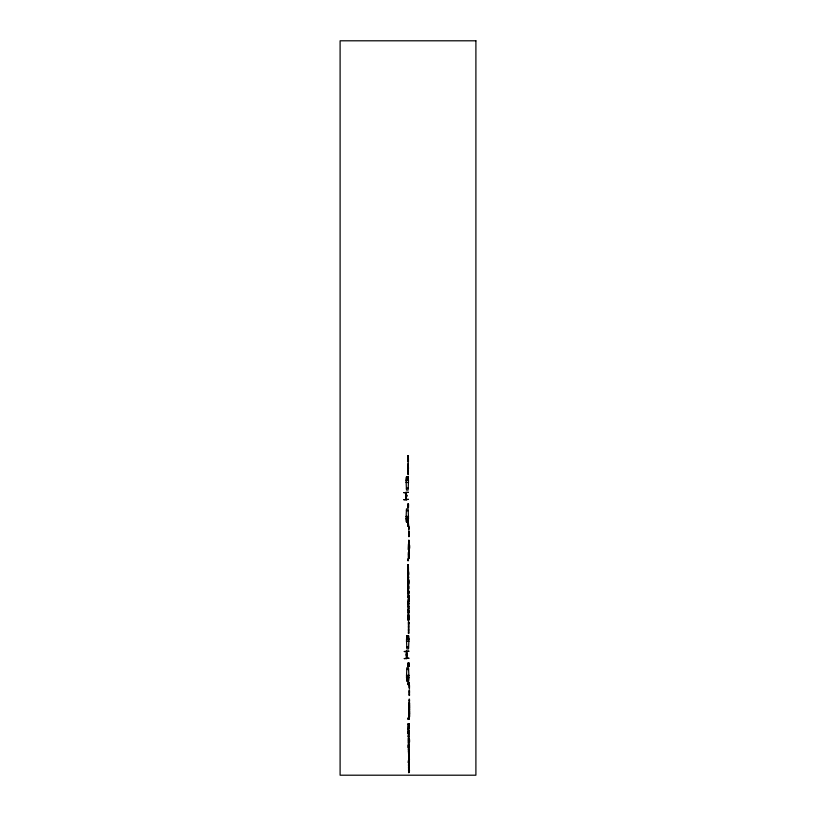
<?xml version="1.0" encoding="UTF-8"?>
<svg xmlns="http://www.w3.org/2000/svg" width="816" height="816" viewBox="0 0 816 816"><rect width="100%" height="100%" fill="white"/><g stroke="black" fill="none" stroke-linecap="round" stroke-linejoin="round"><path stroke-width="1.22" d="M406.388 499.739L406.337 492.691M406.796 658.594L406.796 651.188M408.602 594.364L408.102 591.447L408.785 591.447L408.847 592.732M408.49 751.801L408.5 750.302L409.193 750.302L409.193 751.801L408.5 751.801L409.204 751.822L408.561 751.822C408.898 748.792 409.479 753.28 408.775 750.577M407.939 464.437L408.459 463.253M407.939 465.865L408.194 464.896M407.939 467.333L408.459 466.15M407.939 468.761L408.459 467.578L408.459 468.761L407.939 467.578L408.469 467.731M407.939 470.353L408.459 469.169M407.939 471.781L408.459 470.597M407.939 473.249L408.459 472.066M407.939 474.677L408.459 473.494M406.429 496.322L406.429 495.587M407.255 518.242L407.776 517.058M408.653 527.881L409.173 526.697M408.653 529.309L409.173 528.125M408.653 532.338L409.173 531.155L409.173 532.338L408.653 531.155L409.183 531.308M408.653 533.766L409.173 532.583M408.653 535.235L409.173 534.052M408.653 536.663L409.173 535.48M408.653 541.518L409.173 540.335L409.173 541.518L408.653 540.335L409.183 540.488M408.653 542.946L409.173 541.763M408.653 551.483L409.173 550.29M408.347 623.291L408.867 622.108L408.867 623.291L408.347 622.108L408.877 622.261M408.347 624.719L408.867 623.536M408.347 626.188L408.867 625.005M408.347 627.616L408.867 626.433M408.347 629.207L408.867 628.024M408.347 630.635L408.867 629.452M408.347 632.104L408.867 630.921M408.347 633.532L408.867 632.349M407.663 677.096L408.184 675.913M409.061 686.735L409.581 685.552M409.061 688.163L409.581 686.98M409.061 691.193L409.581 690.01M409.061 692.621L409.581 691.438M409.061 694.09L409.581 692.906M409.061 695.518L409.581 694.334M409.061 700.373L409.581 699.19M409.061 701.801L409.581 700.618M409.061 710.338L409.581 709.145L409.581 710.338L409.061 709.145L409.591 709.298M408.163 592.967L408.796 592.967L408.102 592.946L408.265 591.824C409.397 590.509 408.296 594.915 408.612 591.824L408.806 591.447M409.051 751.587L409.214 750.302M408.398 591.855L408.857 592.6L408.265 592.579M408.796 750.71L409.265 751.454L408.673 751.424M407.735 456.083L408.459 455.92L407.735 455.92L407.878 461.825L407.878 455.92M407.735 456.94L408.459 456.878L407.735 457.266M407.735 458.123L408.459 458.062L407.735 458.449M407.735 458.286L408.459 458.286M407.735 459.306L408.459 459.235L407.735 459.622M407.827 460.418L408.459 460.867L407.735 460.805M407.735 460.489L408.357 460.489M407.827 461.601L408.459 461.825L408.357 455.92M407.735 461.662L408.357 461.662M406.46 477.023L408.122 477.023M406.46 477.431L408.122 477.431M406.46 477.717L408.122 477.646M406.46 477.921L408.122 477.85M406.46 478.064L408.122 478.064M406.46 478.125L408.122 478.125M406.46 478.339L408.122 478.339M406.46 478.472L408.122 478.543M406.46 478.686L408.122 478.686M406.46 478.89L408.122 478.89M408.122 478.961L406.46 479.104L408.122 479.165M406.46 479.38L408.122 479.308M406.46 479.512L408.122 479.584M406.46 479.788L408.122 479.788M406.46 479.93L408.122 479.93M406.123 480.481L406.46 476.809L408.122 476.809L408.459 480.481M406.123 482.134L406.46 490.069L408.122 490.069L408.459 482.134M406.46 488.274L408.122 488.274M406.46 488.437L408.122 488.437M407.735 504.217L408.51 504.155L408.459 507.583L407.735 507.521L407.735 504.155L407.878 507.583M407.776 504.39L408.408 504.39M407.878 504.482L408.51 504.482M407.735 504.951L408.459 504.951M407.735 505.073L408.459 505.012M407.878 505.257L408.408 505.257M407.776 505.634L408.51 505.543M407.735 505.808L408.459 505.808M407.735 505.869L408.51 505.869M407.878 506.195L408.51 506.195M407.735 506.797L408.459 506.665M407.878 507.256L408.51 507.256M407.776 507.348L408.408 507.348M406.46 510.5L408.122 510.5M406.46 510.653L408.122 510.653M406.46 516.528L408.122 516.528M406.123 516.793L406.46 508.868L408.122 508.868L408.459 516.793M406.123 518.456L406.46 522.118L408.122 522.046M408.459 518.456L408.122 522.118M406.46 518.996L408.122 518.925M406.46 519.139L408.122 519.139M406.46 519.343L408.122 519.343M406.46 519.415L408.122 519.415M406.46 519.619L408.122 519.619M406.46 519.761L408.122 519.833M406.46 519.965L408.122 520.037M406.46 520.18L408.122 520.241M406.46 520.384L408.122 520.384M406.46 520.588L408.122 520.455M406.46 520.659L408.122 520.659M406.46 520.802L408.122 520.802M406.46 521.006L408.122 521.077M406.46 521.22L408.122 521.22M406.46 521.281L408.122 521.281M406.46 521.495L408.122 521.495M406.46 521.699L408.122 521.699M406.46 521.842L408.122 521.903M407.837 524.617L408.561 524.555M407.827 524.749L408.479 524.759M407.827 525.412L408.561 525.412L407.837 525.351L407.98 526.055M408.398 525.575L408.235 524.698M408.561 526.055L407.898 526.055L407.837 523.331L408.479 523.331L408.561 526.055L408.479 525.351M408.439 544.027L409.071 544.027M408.541 544.099C410.05 542.701 410.224 550.943 408.439 549.617M408.439 544.884L409.173 544.823L408.541 545.272M408.439 545.21L409.071 545.21M408.439 546.067L409.173 546.006L408.541 546.455M408.439 546.394L409.071 546.394M408.439 547.25L409.173 547.189L408.541 547.638M408.439 547.577L409.071 547.577M408.439 548.434L409.173 548.821L408.439 548.75M408.439 552.422L409.173 552.259L408.439 552.259L408.439 558.164L409.173 558.164L408.541 557.94M408.541 553.217L409.173 553.666L408.439 553.605M408.439 553.279L409.071 553.279M408.541 554.401L409.173 554.849L408.439 554.788M408.439 554.462L409.071 554.462M408.439 554.625L409.173 554.625M408.541 555.584L409.173 556.033L408.439 555.971M408.439 555.645L409.071 555.645M408.541 556.757L409.173 556.757L408.541 557.216M408.439 556.828L409.071 556.828M408.439 557.144L409.173 556.991M407.816 559.154L408.439 559.154L408.439 560.623L407.816 560.623M407.827 559.276L408.337 559.225M407.827 559.725L408.337 559.725M407.816 560.5L408.439 560.5M407.816 564.825L408.439 564.825M407.827 565.396L408.337 565.396M408.439 566.171L407.816 566.294L407.888 564.743L408.439 564.743L408.337 566.294M408.439 566.814L407.816 566.702L407.816 568.772L408.541 568.772L407.816 568.711M407.816 567.977L408.541 567.977M407.878 568.109L408.214 568.63M407.653 569.629L408.541 569.629L408.286 570.649L408.347 569.476L407.653 569.476L407.796 570.496M407.653 570.496L408.541 570.425M407.816 571.7L408.592 571.628L408.541 575.066L407.816 575.005L407.816 571.628M407.857 571.863L408.49 571.863M407.959 571.955L408.592 571.955M408.541 572.424L407.816 572.424L408.541 572.557M407.959 572.73L408.49 572.73M407.857 573.118L408.592 573.016M407.816 573.281L408.541 573.281M407.816 573.413L408.592 573.352M407.857 573.587L408.592 573.679M407.816 574.138L408.541 574.138M407.816 574.27L408.541 574.209M407.857 574.831L408.592 574.739M407.816 575.066L408.592 575.066M407.908 579.136C409.693 577.81 409.52 586.051 408.01 584.654M407.908 579.992L408.643 580.38L407.908 580.319M408.01 581.114L408.643 581.563L407.908 581.502M407.908 581.176L408.541 581.176M408.01 582.298L408.643 582.746L407.908 582.685M407.908 582.359L408.541 582.359M408.01 583.471L408.643 583.93L407.908 583.858M407.908 583.542L408.541 583.542M407.908 584.725L408.541 584.725M408.643 585.715L407.908 585.643L407.908 589.081L408.643 589.081L408.643 585.643M407.908 586.51L408.643 586.51M407.908 586.571L408.643 586.571M407.908 590.111L408.541 590.111M408.01 590.182C409.02 589.285 409 591.835 407.908 590.978M408.265 591.824L408.785 591.763M408.643 592.487L408.367 591.763M408.337 593.201L408.102 591.447M408.112 593.803L408.918 593.742M408.194 593.966L408.724 593.966M408.918 595.588L408.296 595.588L408.755 596.312M408.337 596.037L408.296 596.119M408.194 596.374L408.918 596.312M408.296 596.761L408.918 596.761M408.194 597.557L408.918 597.496M408.918 597.72L408.918 595.354L408.194 595.354L408.194 597.72L408.337 595.517M408.296 599.587L409.03 599.525L409.03 601.025L408.367 601.025L408.296 598.301L408.938 598.301L408.867 601.025M408.296 599.719L408.938 599.729M408.296 600.321L409.03 600.321M408.296 600.382L409.03 601.025M408.031 601.749L408.643 601.749M408.01 602.81L408.745 602.84M408.01 603.034L408.745 603.187M408.01 603.707L408.745 603.636M408.082 604.35L408.745 604.35L408.643 601.627L408.01 601.627L408.082 604.35L408.082 603.636M408.112 605.258L408.745 605.258L408.745 607.339M408.112 606.451L408.745 606.39M408.112 606.543L408.847 606.543M408.112 607.277L408.847 607.339L408.112 607.339L408.255 605.258M408.112 608.94L408.847 608.879M408.847 609.521L408.153 609.521L408.153 610.705L408.979 610.705L408.398 610.48M408.153 609.685L408.694 609.746M408.173 610.541L408.785 610.623M408.153 611.235L409.04 611.235L408.785 612.031M408.255 612.031L409.04 612.031M408.153 612.092L408.785 612.092M408.153 612.724L408.785 612.724M408.153 613.591C410.315 613.703 407.378 611.408 408.296 613.591M408.133 614.938L408.765 614.938M408.235 614.999L408.867 614.774L408.133 614.774L408.275 620.517M408.133 615.794L408.867 615.733L408.235 616.182M408.133 616.121L408.765 616.121M408.133 616.978L408.867 616.916L408.235 617.365M408.133 617.141L408.867 617.141M408.133 617.294L408.765 617.294M408.133 618.161L408.867 618.548L408.235 618.548L408.275 614.774M408.133 618.477L408.765 618.477M408.133 619.334L408.867 619.273L408.235 619.721M408.133 619.66L408.765 619.66M408.133 620.517L408.867 620.68L408.765 614.774M406.531 639.326L406.868 635.664L408.53 635.664L408.867 639.326M406.868 635.735L408.53 635.735M406.868 635.939L408.53 635.878M406.868 636.082L408.53 636.082M406.868 636.286L408.53 636.358M406.868 636.5L408.53 636.5M406.868 636.562L408.53 636.704L406.868 636.776M406.868 636.98L408.53 636.919M406.868 637.194L408.53 637.194M406.868 637.327L408.53 637.327L406.868 637.541M406.868 637.602L408.53 637.602M406.868 637.745L408.53 637.745M406.868 637.949L408.53 638.02M406.868 638.163L408.53 638.234M406.868 638.367L408.53 638.367L406.868 638.581M406.868 638.642L408.53 638.642M406.868 638.785L408.53 638.785M406.531 640.988L406.868 648.914L408.53 648.914L408.867 640.988M406.868 641.254L408.53 641.254M406.868 647.129L408.53 647.129M406.868 647.282L408.53 647.282M407.164 654.534L406.705 655.421L407.164 654.442L407.164 655.177M408.918 663.01L408.133 663.01L408.133 666.437M408.133 663.071L408.867 663.071M408.184 663.245L408.918 663.337M408.133 663.796L408.867 663.867L408.133 663.928M408.286 664.112L408.816 664.112M408.326 664.397L408.918 664.397M408.184 664.489L408.816 664.489M408.133 664.663L408.918 664.724L408.133 664.785M408.184 664.958L408.918 665.05M408.133 665.519L408.867 665.519M408.133 665.642L408.867 665.642M408.286 666.111L408.918 666.111M408.184 666.203L408.816 666.203M408.133 666.376L408.918 666.437L408.816 663.01L408.704 666.437M406.868 669.344L408.53 669.344M406.868 669.508L408.53 669.508M406.531 675.648L406.868 667.712L408.53 667.712L408.867 675.648M406.531 677.3L406.868 680.972L408.53 680.972L408.867 677.3M406.868 677.78L408.53 677.78M406.868 678.269L408.53 678.269M406.868 678.473L408.53 678.402M406.868 678.677L408.53 678.677M406.868 678.82L408.53 678.82M406.868 678.892L408.53 679.034L406.868 679.096M406.868 679.238L408.53 679.238M406.868 679.442L408.53 679.514M406.868 679.657L408.53 679.718M406.868 679.861L408.53 679.861M406.868 679.932L408.53 679.932M406.868 680.065L408.53 680.136M406.868 680.35L408.53 680.35M406.868 680.554L408.53 680.483M406.868 680.697L408.53 680.697L406.868 680.901M408.245 683.38L408.969 683.41L408.969 684.91L408.235 684.267L408.245 682.186L408.877 682.186L408.5 684.644M408.265 682.309L408.867 682.309M408.867 682.931L408.469 682.278M408.235 683.604L408.877 683.614M408.235 684.267L408.969 684.206M408.5 684.43L408.714 682.186M409.479 702.719L409.581 708.625M408.847 702.882L409.581 702.953M408.949 703.678L409.581 703.678M408.847 703.739L409.479 703.739M408.847 704.065L409.581 704.126M408.949 704.861L409.581 704.861M408.847 704.922L409.479 704.922M408.847 705.248L409.581 705.31M408.847 706.432L409.581 706.493M408.847 707.605L409.581 707.676M408.949 708.4L409.581 708.4M408.847 708.472L409.479 708.472M408.847 711.277L409.581 711.338M408.847 712.133L409.581 712.072M408.847 712.46L409.581 712.521M408.847 713.317L409.581 713.255M408.847 713.48L409.581 713.48M408.847 713.643L409.581 713.704M408.847 714.5L409.581 714.428M408.847 714.816L409.581 714.887M408.847 715.683L409.581 715.612M408.847 715.999L409.581 716.071M408.847 716.856L409.581 716.795M409.479 717.019L409.581 711.113L408.847 711.113L408.989 716.856M408.214 719.477L408.214 717.927L408.847 717.927L408.847 719.477M408.214 718.009L408.847 718.009M408.235 718.58L408.745 718.58M408.214 719.355L408.847 719.355M408.235 723.802L408.745 723.751M408.235 724.251L408.745 724.251M408.214 725.026L408.847 725.026M408.847 725.669L408.357 727.627M408.214 726.74L408.949 726.77M408.214 726.832L408.949 726.832M408.286 727.433L408.612 726.913M408.949 727.566L408.214 727.627L408.214 725.546L408.847 725.546L408.847 727.627M408.061 728.484L408.949 728.484L408.694 729.28M408.949 728.678L408.163 728.555L408.061 729.504L408.061 728.321L408.745 728.484M408.061 729.341L408.949 729.28M408.265 730.718L408.898 730.718M408.367 730.81L409 730.483L408.214 730.483L408.214 733.921L409 733.921L408.367 733.594M408.214 731.34L408.949 731.279M408.214 731.411L408.949 731.411M408.367 731.585L408.898 731.585M408.408 731.87L409 732.533L408.265 732.431M408.265 731.972L408.898 731.972M409 732.197L408.214 732.197L408.949 732.268M408.214 733.064L408.949 732.992M408.214 733.125L408.949 733.125M408.265 733.686L408.898 733.686M408.949 734.941L408.316 734.818L408.316 736.899L409.051 736.899L408.316 736.828M408.316 736.103L409.051 736.103M408.377 736.185L408.714 736.746M408.316 737.99L408.949 737.99M408.418 738.052C409.928 736.664 410.101 744.906 408.316 743.57M408.316 738.847L409.051 738.786L408.418 739.235M408.316 739.174L408.949 739.174M408.316 740.03L409.051 739.969L408.418 740.418M408.316 740.357L408.949 740.357M408.316 741.214L409.051 741.601L408.316 741.53M408.316 742.397L409.051 742.784L408.316 742.713M408.316 744.569L409.051 744.498L409.051 747.935L408.316 747.935L408.367 744.498M408.316 745.294L409.051 745.294M408.316 745.426L409.051 745.426M408.316 746.15L409.051 746.15M408.316 746.283L409.051 746.283M408.316 747.017L409.051 747.017L408.316 747.14M408.316 747.874L409.051 747.874M408.316 748.966C409.438 748.15 409.438 750.649 408.316 749.822M409.193 750.618L409.03 751.444M408.745 752.597L409.326 752.821L408.52 752.658M408.602 754.372L409.326 754.208L408.602 754.208L408.602 756.575L408.745 754.372M408.694 754.973L409.224 754.892M408.745 755.167L409.326 755.616L408.602 755.555M408.602 755.228L409.224 755.228M408.694 756.35L409.326 756.575L409.224 754.208M408.602 756.412L409.224 756.412M408.765 759.88L408.704 757.156L409.346 757.156L409.428 759.88L408.765 759.88L408.694 759.237L409.428 759.237M408.724 757.279L409.326 757.279M408.704 758.339L409.428 758.38M408.694 758.564L409.346 758.584M409.04 761.226L408.643 760.573M408.418 761.665L409.153 761.695L409.153 763.205L408.418 762.562L408.418 760.481L409.061 760.481L408.979 763.205M408.418 761.889L409.061 761.899M408.418 762.491L409.153 762.491M408.418 762.562L409.153 763.205M408.52 765.296L409.244 765.337M408.581 765.52L408.581 766M409.244 766.193L408.52 766.193L408.52 764.113L409.153 764.113L409.153 766.193M408.52 767.734L409.244 767.734M408.561 768.539L409.244 768.315L408.561 768.376L408.561 769.559L409.387 769.559L408.581 769.396M408.561 770.09L409.448 770.09L409.448 771.11L409.244 769.927L408.561 769.927L408.561 771.11L408.653 770.151M408.561 770.947L409.448 770.885M409.183 771.416L409.285 772.599M408.561 771.579L409.285 771.65M408.561 772.436L409.285 772.375M408.745 603.707L408.745 604.35M408.969 684.267L408.969 684.91M407.939 463.253L408.459 464.437M407.939 464.681L408.459 465.865M407.939 466.15L408.459 467.333M407.939 467.578L408.459 468.761M407.939 469.169L408.459 470.353M407.939 470.597L408.459 471.781M407.939 472.066L408.459 473.249M407.939 473.494L408.459 474.677M407.255 517.058L407.776 518.242M408.653 526.697L409.173 527.881M408.653 528.125L409.173 529.309M408.653 531.155L409.173 532.338M408.653 532.583L409.173 533.766M408.653 534.052L409.173 535.235M408.653 535.48L409.173 536.663M408.653 540.335L409.173 541.518M408.653 541.763L409.173 542.946M408.653 550.29L409.173 551.483M408.347 622.108L408.867 623.291M408.347 623.536L408.867 624.719M408.347 625.005L408.867 626.188M408.347 626.433L408.867 627.616M408.347 628.024L408.867 629.207M408.347 629.452L408.867 630.635M408.347 630.921L408.867 632.104M408.347 632.349L408.867 633.532M407.663 675.913L408.184 677.096M409.061 685.552L409.581 686.735M409.061 686.98L409.581 688.163M409.061 690.01L409.581 691.193M409.061 691.438L409.581 692.621M409.061 692.906L409.581 694.09M409.061 694.334L409.581 695.518M409.061 699.19L409.581 700.373M409.061 700.618L409.581 701.801M409.061 709.145L409.581 710.338M409.02 750.679L409.214 751.465M409.346 759.176L409.428 759.88M408.367 600.321L408.439 601.025M408.388 684.91L408.592 683.614M408.765 759.176L408.847 759.88L408.836 757.156M408.479 762.491L408.561 763.205L408.551 760.481M406.745 651.545L406.745 658.237M409.418 702.953L409.418 703.678M409.418 704.126L409.418 704.861M409.418 705.31L409.418 706.044M409.418 706.493L409.418 707.217M409.418 707.676L409.418 708.4M409.418 711.338L409.418 712.072M409.418 712.521L409.418 713.255M409.418 713.704L409.418 714.428M409.418 714.887L409.418 715.612M409.418 716.071L409.418 716.795M409.173 757.156L409.183 759.88M409.071 552.259L409.071 558.164M408.989 702.882L408.989 708.472M408.989 711.113L408.989 714.816M409.071 752.485L408.5 753.403L408.5 750.302M409.102 758.523L408.969 759.88M408.989 764.113L409.081 766.193M409.081 766.999L409.102 767.795M409.122 771.65L409.122 772.375M408.847 608.083L408.112 608.083L408.255 608.94M408.887 612.031L408.847 611.072L408.153 611.072L408.296 612.092M408.847 730.483L408.847 733.921M408.785 734.818L408.908 736.899M408.796 744.498L408.908 747.935M408.887 760.481L408.928 762.715M408.806 768.601L408.704 769.478M408.643 577.983L407.908 578.044L407.908 575.963L408.541 575.963L408.541 578.044M408.755 596.761L408.755 597.496M408.775 598.301L408.694 600.321M408.745 608.083L408.704 608.94M408.745 717.927L408.745 719.477M408.745 723.598L408.745 725.149M408.694 725.546L408.785 727.627M408.785 730.483L408.785 733.921M408.745 751.862L408.643 752.75M408.734 762.562L408.683 763.205M408.663 764.113L408.663 766.193M408.663 766.938L408.663 767.795M408.581 552.259L408.581 558.164M408.479 585.643L408.541 589.081M408.602 593.803L408.102 594.548L408.102 593.579M408.52 598.393L408.581 599.046M408.612 600.382L408.561 601.025M408.49 601.627L408.581 604.35M408.581 605.258L408.592 607.277M408.592 608.144L408.592 608.879M408.612 663.01L408.612 666.376M408.561 684.267L408.5 684.91M408.459 734.818L408.459 736.899M408.459 737.99L408.459 743.57M408.459 744.498L408.459 747.935M408.459 748.966L408.459 749.822M408.408 504.155L408.357 507.583M408.306 523.331L408.398 526.055M408.439 566.702L408.377 568.772M408.377 571.628L408.439 575.066M408.388 575.963L408.388 577.983M408.388 585.643L408.388 589.019M408.337 593.008L408.337 593.742M408.408 602.993L408.337 603.86M408.337 605.35L408.337 606.39M408.398 609.746L408.296 610.623M408.275 663.01L408.275 666.437M408.388 682.186L408.306 684.91M408.347 717.927L408.347 719.477M408.347 723.598L408.347 725.149M408.357 730.483L408.357 733.921M408.214 504.155L408.214 507.521M408.143 576.055L408.143 577.096M408.153 601.627L408.275 604.35M407.98 523.331L408.102 526.055M407.959 566.702L407.959 568.772M407.959 571.628L407.959 575.066M408.051 575.963L408.051 578.044M407.959 585.643L408.051 589.081M407.939 559.072L407.939 560.623M406.419 651.188L406.582 658.594M406.368 651.188L406.358 658.594M406.225 492.334L406.174 499.739M406.001 492.334L405.96 499.739M475.901 40.8L340.099 40.8L340.099 775.2L475.901 775.2L475.901 40.8M408.122 477.227L406.46 477.227L408.122 477.299M408.459 480.145L406.123 480.145L406.123 482.47L408.459 482.47L408.459 480.145M408.459 492.334L403.889 492.691L408.459 492.334M406.919 495.261L405.807 495.261L405.807 496.516L406.919 496.516L406.919 495.261M408.459 499.382L403.889 499.739L408.459 499.382M408.459 516.457L406.123 516.457L406.123 518.792L408.459 518.792L408.459 516.457M408.581 543.864L408.439 549.77L408.581 543.864M408.643 577.187L407.908 577.157L408.643 577.249M408.051 578.972L407.908 584.878L408.051 578.972M408.643 587.367L407.908 587.367L408.643 587.428M408.643 588.224L407.908 588.224L408.643 588.285M408.051 589.958L407.908 591.131L408.051 589.958M408.867 638.989L406.531 638.989L406.531 641.325L408.867 641.325L408.867 638.989M408.867 651.188L404.287 651.545L408.867 651.188M407.327 654.116L406.205 654.116L406.205 655.37L407.327 655.37L407.327 654.116M408.867 658.237L404.287 658.594L408.867 658.237M408.867 675.311L406.531 675.311L406.531 677.637L408.867 677.637L408.867 675.311M408.53 677.994L406.868 677.994L408.53 678.055M409.581 706.044L408.949 706.044L409.479 706.105M409.581 707.217L408.949 707.217L409.479 707.288M408.847 723.598L408.214 723.598L408.214 725.149L408.847 725.149L408.847 723.598M409.244 766.938L408.52 766.938L408.52 767.795L409.244 767.795L409.244 766.938M408.704 771.416L408.561 772.599L408.704 771.416"/></g></svg>
